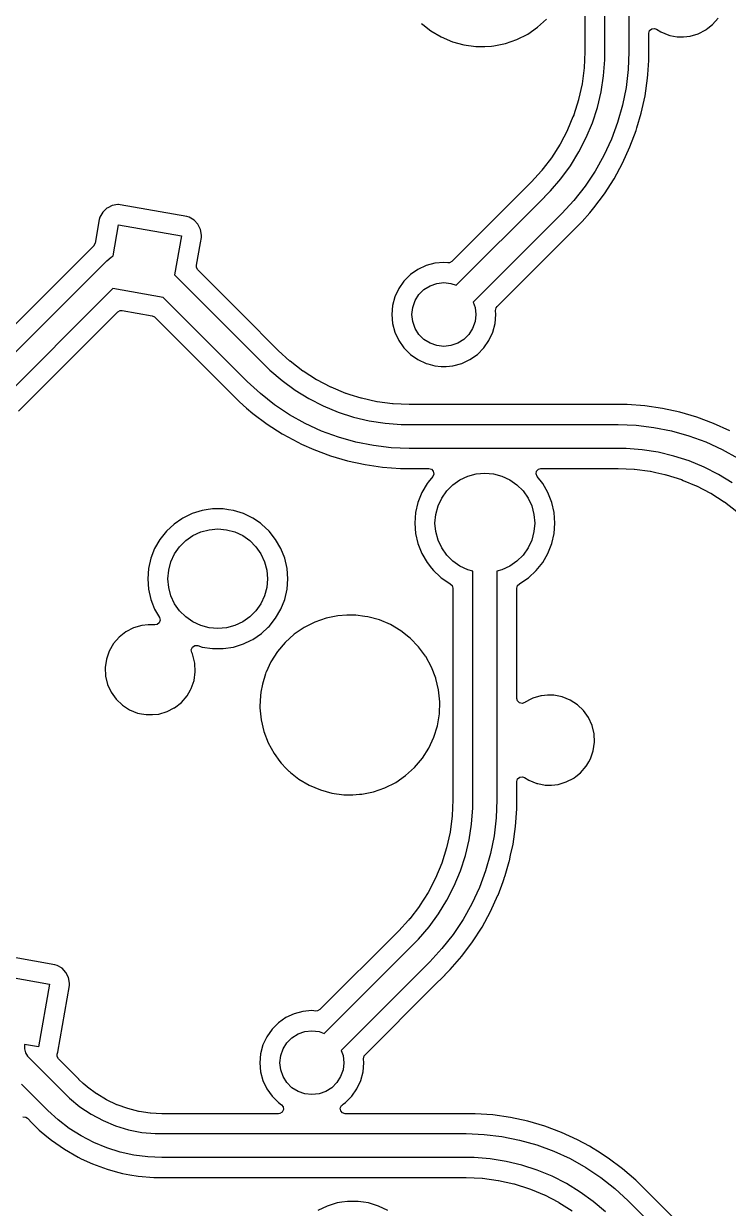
# Model space of a CAD drawing. Extents: x 68 to 346, y -197 to -84.
# Drawn here: x 140.33 to 157.99, y -133.65 to -103.95 of the extents above; entities that cross this region are included whole.
import ezdxf

# ---------------------------------------------------------------- set-up
doc = ezdxf.new("R2010")
doc.units = 0
doc.layers.add('BLACK', color=7, linetype='CONTINUOUS')

msp = doc.modelspace()

# ---------------------------------------------------------------- linework, layer by layer
at = {"layer": 'BLACK', "linetype": 'CONTINUOUS'}
for p, q in [((154.894, -104.651), (154.894, -98.9169)), ((155.494, -98.9169), (155.494, -104.651)), ((154.394, -99.3435), (154.394, -104.651)), ((150.298, -103.943), (150.331, -103.969)), ((153.209, -104.04), (153.432, -103.838)), ((157.594, -103.97), (157.735, -103.808)), ((150.331, -103.969), (150.534, -104.129)), ((150.534, -104.129), (150.534, -104.129)), ((150.534, -104.129), (150.534, -104.129)), ((150.534, -104.129), (150.794, -104.283)), ((152.691, -104.346), (152.96, -104.211)), ((152.96, -104.211), (153.209, -104.04)), ((155.995, -104.191), (156.015, -104.124)), ((155.995, -104.614), (155.995, -104.191)), ((156.015, -104.124), (156.067, -104.078)), ((156.067, -104.078), (156.137, -104.068)), ((156.137, -104.068), (156.186, -104.086)), ((156.186, -104.086), (156.296, -104.157)), ((156.296, -104.157), (156.495, -104.237)), ((156.495, -104.237), (156.523, -104.242)), ((156.523, -104.242), (156.706, -104.278)), ((157.028, -104.262), (157.234, -104.202)), ((157.234, -104.202), (157.425, -104.103)), ((157.425, -104.103), (157.431, -104.098)), ((157.431, -104.098), (157.477, -104.063)), ((157.477, -104.063), (157.594, -103.97)), ((150.794, -104.283), (151.071, -104.401)), ((151.071, -104.401), (151.362, -104.48)), ((151.362, -104.48), (151.66, -104.52)), ((151.66, -104.52), (151.66, -104.52)), ((151.66, -104.52), (151.886, -104.52)), ((151.886, -104.52), (152.05, -104.509)), ((152.05, -104.509), (152.111, -104.505)), ((152.111, -104.505), (152.407, -104.445)), ((152.407, -104.445), (152.691, -104.346)), ((156.706, -104.278), (156.706, -104.278)), ((156.706, -104.278), (156.867, -104.278)), ((156.867, -104.278), (157.028, -104.262)), ((156.867, -104.278), (156.867, -104.278)), ((154.394, -104.651), (154.376, -105.053)), ((154.894, -104.853), (154.894, -104.651)), ((154.894, -104.651), (154.894, -104.651)), ((155.494, -104.651), (155.477, -105.102)), ((155.494, -104.651), (155.494, -104.651)), ((155.995, -104.651), (155.995, -104.614)), ((155.995, -104.874), (155.995, -104.651)), ((154.376, -105.058), (154.324, -105.454)), ((154.376, -105.053), (154.376, -105.058)), ((154.863, -105.256), (154.894, -104.853)), ((155.477, -105.102), (155.424, -105.549)), ((155.97, -105.22), (155.995, -104.874)), ((154.799, -105.655), (154.863, -105.256)), ((155.9, -105.76), (155.963, -105.319)), ((155.963, -105.319), (155.97, -105.22)), ((154.323, -105.46), (154.236, -105.85)), ((154.324, -105.454), (154.323, -105.46)), ((154.705, -106.048), (154.799, -105.655)), ((155.424, -105.549), (155.336, -105.991)), ((154.235, -105.855), (154.115, -106.236)), ((154.236, -105.85), (154.235, -105.855)), ((155.336, -105.991), (155.213, -106.425)), ((155.805, -106.196), (155.877, -105.863)), ((155.877, -105.863), (155.9, -105.76)), ((154.094, -106.288), (153.96, -106.61)), ((154.113, -106.241), (154.094, -106.288)), ((154.115, -106.236), (154.113, -106.241)), ((154.58, -106.432), (154.705, -106.048)), ((155.698, -106.558), (155.805, -106.196)), ((153.958, -106.615), (153.773, -106.969)), ((153.96, -106.61), (153.958, -106.615)), ((154.426, -106.805), (154.58, -106.432)), ((155.213, -106.425), (155.057, -106.848)), ((155.523, -107.041), (155.679, -106.624)), ((155.679, -106.624), (155.698, -106.558)), ((154.242, -107.165), (154.426, -106.805)), ((155.057, -106.848), (154.869, -107.258)), ((153.771, -106.974), (153.556, -107.311)), ((153.773, -106.969), (153.771, -106.974)), ((154.031, -107.51), (154.242, -107.165)), ((155.338, -107.447), (155.523, -107.041)), ((155.523, -107.041), (155.523, -107.041)), ((155.523, -107.041), (155.523, -107.041)), ((153.553, -107.315), (153.351, -107.578)), ((153.556, -107.311), (153.553, -107.315)), ((153.794, -107.837), (154.031, -107.51)), ((154.869, -107.258), (154.648, -107.651)), ((155.125, -107.838), (155.338, -107.447)), ((155.338, -107.447), (155.338, -107.447)), ((153.306, -107.636), (153.055, -107.911)), ((153.31, -107.632), (153.306, -107.636)), ((153.317, -107.622), (153.31, -107.632)), ((153.351, -107.578), (153.317, -107.622)), ((154.648, -107.651), (154.398, -108.026)), ((153.035, -107.932), (151.059, -109.908)), ((153.055, -107.911), (153.035, -107.932)), ((153.531, -108.144), (153.794, -107.837)), ((154.398, -108.026), (154.119, -108.38)), ((154.883, -108.213), (155.125, -107.838)), ((155.125, -107.838), (155.125, -107.838)), ((155.125, -107.838), (155.125, -107.838)), ((151.168, -110.507), (153.388, -108.287)), ((153.388, -108.287), (153.389, -108.286)), ((153.389, -108.286), (153.531, -108.144)), ((154.119, -108.38), (153.813, -108.711)), ((154.616, -108.57), (154.883, -108.213)), ((142.31, -108.675), (142.238, -108.799)), ((142.319, -108.667), (142.31, -108.675)), ((142.415, -108.577), (142.319, -108.667)), ((142.433, -108.568), (142.415, -108.577)), ((142.544, -108.512), (142.433, -108.568)), ((142.685, -108.486), (142.544, -108.512)), ((142.544, -108.512), (142.544, -108.512)), ((142.544, -108.512), (142.544, -108.512)), ((142.705, -108.487), (142.685, -108.486)), ((142.685, -108.486), (142.685, -108.486)), ((142.685, -108.486), (142.685, -108.486)), ((142.745, -108.49), (142.705, -108.487)), ((144.415, -108.784), (142.745, -108.49)), ((142.745, -108.49), (142.745, -108.49)), ((142.745, -108.49), (142.745, -108.49)), ((154.324, -108.907), (154.513, -108.69)), ((154.513, -108.69), (154.616, -108.57)), ((142.221, -108.857), (142.116, -109.45)), ((142.238, -108.799), (142.221, -108.857)), ((142.221, -108.857), (142.221, -108.857)), ((142.238, -108.799), (142.238, -108.799)), ((142.568, -109.772), (142.705, -108.991)), ((142.705, -108.991), (144.281, -109.269)), ((144.473, -108.801), (144.415, -108.784)), ((144.415, -108.784), (144.415, -108.784)), ((144.597, -108.874), (144.473, -108.801)), ((144.473, -108.801), (144.473, -108.801)), ((144.695, -108.979), (144.597, -108.874)), ((144.597, -108.874), (144.597, -108.874)), ((144.597, -108.874), (144.597, -108.874)), ((144.76, -109.107), (144.695, -108.979)), ((153.813, -108.711), (151.592, -110.931)), ((153.813, -108.711), (153.813, -108.711)), ((153.813, -108.711), (153.813, -108.711)), ((153.813, -108.711), (153.813, -108.711)), ((154.167, -109.065), (154.324, -108.907)), ((154.324, -108.907), (154.324, -108.907)), ((144.281, -109.269), (144.109, -110.248)), ((144.786, -109.249), (144.76, -109.107)), ((144.782, -109.308), (144.786, -109.249)), ((153.899, -109.332), (154.131, -109.101)), ((154.131, -109.101), (154.167, -109.065)), ((154.131, -109.101), (154.131, -109.101)), ((154.167, -109.065), (154.167, -109.065)), ((142.082, -109.516), (138.216, -113.382)), ((142.085, -109.513), (142.082, -109.516)), ((142.116, -109.45), (142.085, -109.513)), ((144.66, -110.001), (144.759, -109.44)), ((144.759, -109.44), (144.782, -109.308)), ((144.782, -109.308), (144.782, -109.308)), ((144.782, -109.308), (144.782, -109.308)), ((152.191, -111.04), (153.899, -109.332)), ((138.542, -113.764), (142.409, -109.897)), ((142.409, -109.897), (142.522, -109.8)), ((142.409, -109.897), (142.409, -109.897)), ((142.522, -109.8), (142.568, -109.772)), ((144.658, -110.014), (144.66, -110.001)), ((144.659, -110.062), (144.658, -110.014)), ((144.692, -110.123), (144.659, -110.062)), ((145.708, -111.139), (144.692, -110.123)), ((150.206, -110.11), (150.019, -110.241)), ((150.412, -110.014), (150.206, -110.11)), ((150.206, -110.11), (150.206, -110.11)), ((150.632, -109.955), (150.412, -110.014)), ((150.412, -110.014), (150.412, -110.014)), ((150.859, -109.935), (150.632, -109.955)), ((150.632, -109.955), (150.632, -109.955)), ((150.96, -109.944), (150.859, -109.935)), ((150.859, -109.935), (150.859, -109.935)), ((150.998, -109.942), (150.96, -109.944)), ((151.059, -109.908), (150.998, -109.942)), ((144.109, -110.248), (146.355, -112.494)), ((149.859, -110.402), (149.728, -110.588)), ((150.019, -110.241), (149.859, -110.402)), ((150.511, -110.52), (150.681, -110.461)), ((150.681, -110.461), (150.859, -110.441)), ((150.859, -110.441), (151.037, -110.461)), ((151.037, -110.461), (151.168, -110.507)), ((142.564, -110.591), (138.966, -114.188)), ((143.826, -110.813), (142.564, -110.591)), ((149.728, -110.588), (149.632, -110.794)), ((149.728, -110.588), (149.728, -110.588)), ((150.138, -110.894), (150.233, -110.742)), ((150.233, -110.742), (150.36, -110.615)), ((150.36, -110.615), (150.511, -110.52)), ((145.931, -112.918), (143.826, -110.813)), ((149.573, -111.014), (149.553, -111.241)), ((149.632, -110.794), (149.573, -111.014)), ((149.573, -111.014), (149.573, -111.014)), ((149.632, -110.794), (149.632, -110.794)), ((150.059, -111.241), (150.079, -111.063)), ((150.079, -111.063), (150.138, -110.894)), ((151.592, -110.931), (151.639, -111.063)), ((151.639, -111.063), (151.659, -111.241)), ((152.155, -111.139), (152.169, -111.07)), ((152.169, -111.07), (152.191, -111.04)), ((140.199, -113.663), (142.688, -111.174)), ((142.688, -111.174), (142.749, -111.141)), ((142.749, -111.141), (142.797, -111.14)), ((142.797, -111.14), (143.545, -111.272)), ((143.545, -111.272), (143.607, -111.303)), ((143.607, -111.303), (143.611, -111.306)), ((143.611, -111.306), (145.541, -113.236)), ((145.81, -111.241), (145.708, -111.139)), ((146.709, -112.14), (145.81, -111.241)), ((149.553, -111.241), (149.553, -111.241)), ((149.553, -111.241), (149.573, -111.468)), ((150.079, -111.419), (150.059, -111.241)), ((151.659, -111.241), (151.639, -111.419)), ((152.144, -111.468), (152.164, -111.241)), ((152.164, -111.241), (152.155, -111.139)), ((149.573, -111.468), (149.573, -111.468)), ((149.573, -111.468), (149.632, -111.687)), ((150.138, -111.588), (150.079, -111.419)), ((150.233, -111.74), (150.138, -111.588)), ((151.579, -111.588), (151.484, -111.74)), ((151.639, -111.419), (151.579, -111.588)), ((152.085, -111.687), (152.144, -111.468)), ((149.632, -111.687), (149.632, -111.687)), ((149.632, -111.687), (149.728, -111.894)), ((149.728, -111.894), (149.728, -111.894)), ((149.728, -111.894), (149.859, -112.08)), ((150.36, -111.866), (150.233, -111.74)), ((150.511, -111.962), (150.36, -111.866)), ((150.681, -112.021), (150.511, -111.962)), ((151.206, -111.962), (151.037, -112.021)), ((151.357, -111.866), (151.206, -111.962)), ((151.484, -111.74), (151.357, -111.866)), ((151.859, -112.08), (151.989, -111.894)), ((151.989, -111.894), (152.085, -111.687)), ((147.001, -112.408), (146.709, -112.14)), ((149.859, -112.08), (150.019, -112.241)), ((150.019, -112.241), (150.019, -112.241)), ((150.019, -112.241), (150.206, -112.371)), ((150.859, -112.041), (150.681, -112.021)), ((151.037, -112.021), (150.859, -112.041)), ((151.511, -112.371), (151.698, -112.241)), ((151.698, -112.241), (151.859, -112.08)), ((146.355, -112.494), (146.355, -112.494)), ((146.355, -112.494), (146.498, -112.637)), ((147.005, -112.412), (147.001, -112.408)), ((147.01, -112.415), (147.005, -112.412)), ((147.327, -112.659), (147.01, -112.415)), ((150.206, -112.371), (150.412, -112.468)), ((150.412, -112.468), (150.412, -112.468)), ((150.412, -112.468), (150.412, -112.468)), ((150.412, -112.468), (150.455, -112.479)), ((150.455, -112.479), (150.632, -112.526)), ((150.632, -112.526), (150.794, -112.541)), ((150.794, -112.541), (150.859, -112.546)), ((150.859, -112.546), (150.915, -112.541)), ((150.859, -112.546), (150.859, -112.546)), ((150.859, -112.546), (150.859, -112.546)), ((150.915, -112.541), (151.085, -112.526)), ((151.085, -112.526), (151.305, -112.468)), ((151.305, -112.468), (151.511, -112.371)), ((146.498, -112.637), (146.805, -112.899)), ((147.331, -112.662), (147.327, -112.659)), ((147.668, -112.876), (147.331, -112.662)), ((146.262, -113.224), (145.931, -112.918)), ((145.931, -112.918), (145.931, -112.918)), ((145.931, -112.918), (145.931, -112.918)), ((146.805, -112.899), (147.132, -113.137)), ((147.132, -113.137), (147.476, -113.348)), ((147.673, -112.879), (147.668, -112.876)), ((148.027, -113.063), (147.673, -112.879)), ((148.032, -113.066), (148.027, -113.063)), ((148.401, -113.219), (148.032, -113.066)), ((145.541, -113.236), (145.541, -113.236)), ((145.541, -113.236), (145.577, -113.272)), ((145.577, -113.272), (145.577, -113.272)), ((145.577, -113.272), (145.735, -113.43)), ((145.735, -113.43), (145.915, -113.586)), ((146.616, -113.503), (146.262, -113.224)), ((147.476, -113.348), (147.836, -113.531)), ((148.406, -113.22), (148.401, -113.219)), ((148.511, -113.254), (148.406, -113.22)), ((148.787, -113.341), (148.511, -113.254)), ((148.792, -113.342), (148.787, -113.341)), ((149.182, -113.428), (148.792, -113.342)), ((149.187, -113.429), (149.182, -113.428)), ((149.571, -113.48), (149.187, -113.429)), ((145.915, -113.586), (146.072, -113.722)), ((146.072, -113.722), (146.428, -113.989)), ((146.991, -113.754), (146.616, -113.503)), ((147.384, -113.974), (146.991, -113.754)), ((147.836, -113.531), (148.21, -113.686)), ((148.21, -113.686), (148.594, -113.811)), ((149.584, -113.481), (149.571, -113.48)), ((149.589, -113.482), (149.584, -113.481)), ((149.991, -113.499), (149.589, -113.482)), ((155.271, -113.499), (149.991, -113.499)), ((155.449, -113.5), (155.271, -113.499)), ((155.271, -113.499), (155.271, -113.499)), ((155.894, -113.531), (155.449, -113.5)), ((156.335, -113.595), (155.894, -113.531)), ((156.771, -113.69), (156.335, -113.595)), ((157.199, -113.815), (156.771, -113.69)), ((156.771, -113.69), (156.771, -113.69)), ((146.428, -113.989), (146.804, -114.23)), ((147.794, -114.163), (147.384, -113.974)), ((148.594, -113.811), (148.987, -113.905)), ((148.987, -113.905), (149.386, -113.968)), ((149.386, -113.968), (149.789, -114)), ((149.789, -114), (149.991, -114)), ((149.991, -114), (155.226, -114)), ((155.226, -114), (155.226, -114)), ((155.226, -114), (155.226, -114)), ((155.226, -114), (155.677, -114.018)), ((155.677, -114.018), (156.124, -114.071)), ((157.616, -113.971), (157.199, -113.815)), ((158.022, -114.156), (157.616, -113.971)), ((157.616, -113.971), (157.616, -113.971)), ((157.616, -113.971), (157.616, -113.971)), ((146.804, -114.23), (146.82, -114.239)), ((146.82, -114.239), (147.195, -114.444)), ((148.216, -114.319), (147.794, -114.163)), ((148.65, -114.441), (148.216, -114.319)), ((156.124, -114.071), (156.566, -114.159)), ((156.566, -114.159), (157, -114.281)), ((157, -114.281), (157.423, -114.437)), ((147.195, -114.444), (147.293, -114.489)), ((147.293, -114.489), (147.6, -114.629)), ((147.6, -114.629), (147.6, -114.629)), ((147.6, -114.629), (148.018, -114.785)), ((149.093, -114.529), (148.65, -114.441)), ((149.54, -114.582), (149.093, -114.529)), ((149.991, -114.6), (149.54, -114.582)), ((155.226, -114.6), (149.991, -114.6)), ((155.428, -114.6), (155.226, -114.6)), ((155.831, -114.632), (155.428, -114.6)), ((156.23, -114.695), (155.831, -114.632)), ((157.423, -114.437), (157.833, -114.626)), ((157.833, -114.626), (158.226, -114.846)), ((148.018, -114.785), (148.446, -114.91)), ((148.446, -114.91), (148.446, -114.91)), ((148.446, -114.91), (148.446, -114.91)), ((148.446, -114.91), (148.882, -115.005)), ((156.623, -114.789), (156.23, -114.695)), ((157.007, -114.914), (156.623, -114.789)), ((157.38, -115.069), (157.007, -114.914)), ((148.882, -115.005), (149.323, -115.069)), ((149.323, -115.069), (149.768, -115.1)), ((149.768, -115.1), (149.946, -115.1)), ((149.946, -115.1), (150.481, -115.1)), ((150.481, -115.1), (150.548, -115.12)), ((150.548, -115.12), (150.594, -115.173)), ((150.604, -115.242), (150.578, -115.302)), ((150.594, -115.173), (150.604, -115.242)), ((151.459, -115.294), (151.669, -115.238)), ((151.669, -115.238), (151.886, -115.219)), ((151.886, -115.219), (152.103, -115.238)), ((152.103, -115.238), (152.314, -115.294)), ((153.168, -115.237), (153.181, -115.168)), ((153.195, -115.302), (153.168, -115.237)), ((153.181, -115.168), (153.229, -115.118)), ((153.229, -115.118), (153.292, -115.1)), ((153.292, -115.1), (155.226, -115.1)), ((155.226, -115.1), (155.628, -115.118)), ((155.628, -115.118), (155.633, -115.119)), ((155.633, -115.119), (156.029, -115.171)), ((156.029, -115.171), (156.035, -115.172)), ((156.035, -115.172), (156.17, -115.202)), ((156.17, -115.202), (156.4, -115.253)), ((157.74, -115.252), (157.38, -115.069)), ((150.436, -115.48), (150.305, -115.707)), ((150.464, -115.445), (150.436, -115.48)), ((150.578, -115.302), (150.464, -115.445)), ((150.929, -115.665), (151.083, -115.511)), ((151.083, -115.511), (151.261, -115.386)), ((151.261, -115.386), (151.459, -115.294)), ((152.314, -115.294), (152.511, -115.386)), ((152.511, -115.386), (152.69, -115.511)), ((152.69, -115.511), (152.844, -115.665)), ((153.337, -115.48), (153.195, -115.302)), ((153.468, -115.707), (153.337, -115.48)), ((156.4, -115.253), (156.425, -115.258)), ((156.425, -115.258), (156.43, -115.259)), ((156.43, -115.259), (156.811, -115.38)), ((156.811, -115.38), (156.816, -115.381)), ((156.816, -115.381), (156.857, -115.399)), ((156.857, -115.399), (157.185, -115.534)), ((157.185, -115.534), (157.19, -115.537)), ((157.19, -115.537), (157.544, -115.721)), ((158.085, -115.463), (157.74, -115.252)), ((150.305, -115.707), (150.209, -115.951)), ((150.804, -115.844), (150.929, -115.665)), ((152.844, -115.665), (152.969, -115.844)), ((153.564, -115.951), (153.468, -115.707)), ((157.544, -115.721), (157.549, -115.724)), ((157.549, -115.724), (157.886, -115.938)), ((145.061, -116.117), (144.899, -116.141)), ((145.323, -116.117), (145.061, -116.117)), ((145.061, -116.117), (145.061, -116.117)), ((145.458, -116.137), (145.323, -116.117)), ((145.323, -116.117), (145.323, -116.117)), ((150.209, -115.951), (150.151, -116.207)), ((150.209, -115.951), (150.209, -115.951)), ((150.655, -116.252), (150.712, -116.041)), ((150.712, -116.041), (150.804, -115.844)), ((152.969, -115.844), (153.061, -116.041)), ((153.061, -116.041), (153.117, -116.252)), ((153.622, -116.207), (153.564, -115.951)), ((157.886, -115.938), (157.89, -115.941)), ((157.89, -115.941), (158.202, -116.18)), ((144.293, -116.362), (144.097, -116.495)), ((144.314, -116.347), (144.293, -116.362)), ((144.55, -116.233), (144.314, -116.347)), ((144.314, -116.347), (144.314, -116.347)), ((144.314, -116.347), (144.314, -116.347)), ((144.314, -116.347), (144.314, -116.347)), ((144.801, -116.156), (144.55, -116.233)), ((144.899, -116.141), (144.801, -116.156)), ((144.801, -116.156), (144.801, -116.156)), ((144.801, -116.156), (144.801, -116.156)), ((145.582, -116.156), (145.458, -116.137)), ((145.833, -116.233), (145.582, -116.156)), ((145.582, -116.156), (145.582, -116.156)), ((145.582, -116.156), (145.582, -116.156)), ((146.069, -116.347), (145.833, -116.233)), ((145.833, -116.233), (145.833, -116.233)), ((146.07, -116.347), (146.069, -116.347)), ((146.26, -116.477), (146.07, -116.347)), ((146.07, -116.347), (146.07, -116.347)), ((146.07, -116.347), (146.07, -116.347)), ((150.151, -116.207), (150.131, -116.469)), ((150.151, -116.207), (150.151, -116.207)), ((150.636, -116.469), (150.655, -116.252)), ((153.117, -116.252), (153.136, -116.469)), ((153.642, -116.469), (153.622, -116.207)), ((153.622, -116.207), (153.622, -116.207)), ((153.622, -116.207), (153.622, -116.207)), ((153.622, -116.207), (153.622, -116.207)), ((143.905, -116.673), (143.741, -116.879)), ((144.097, -116.495), (143.905, -116.673)), ((144.567, -116.785), (144.764, -116.693)), ((144.764, -116.693), (144.975, -116.636)), ((144.975, -116.636), (145.192, -116.617)), ((145.192, -116.617), (145.409, -116.636)), ((145.409, -116.636), (145.619, -116.693)), ((145.619, -116.693), (145.817, -116.785)), ((146.286, -116.495), (146.26, -116.477)), ((146.479, -116.673), (146.286, -116.495)), ((146.642, -116.879), (146.479, -116.673)), ((146.479, -116.673), (146.479, -116.673)), ((146.479, -116.673), (146.479, -116.673)), ((150.131, -116.469), (150.131, -116.469)), ((150.131, -116.469), (150.151, -116.73)), ((150.655, -116.686), (150.636, -116.469)), ((150.712, -116.896), (150.655, -116.686)), ((153.117, -116.686), (153.061, -116.896)), ((153.136, -116.469), (153.117, -116.686)), ((153.622, -116.73), (153.642, -116.469)), ((153.642, -116.469), (153.642, -116.469)), ((143.741, -116.879), (143.61, -117.106)), ((144.234, -117.064), (144.388, -116.91)), ((144.388, -116.91), (144.567, -116.785)), ((145.817, -116.785), (145.995, -116.91)), ((145.995, -116.91), (146.149, -117.064)), ((146.773, -117.106), (146.642, -116.879)), ((150.151, -116.73), (150.151, -116.73)), ((150.151, -116.73), (150.209, -116.986)), ((150.209, -116.986), (150.209, -116.986)), ((150.209, -116.986), (150.209, -116.986)), ((150.209, -116.986), (150.305, -117.23)), ((150.804, -117.094), (150.712, -116.896)), ((153.061, -116.896), (152.969, -117.094)), ((153.468, -117.23), (153.564, -116.986)), ((153.564, -116.986), (153.622, -116.73)), ((153.622, -116.73), (153.622, -116.73)), ((143.61, -117.106), (143.514, -117.35)), ((144.017, -117.44), (144.109, -117.242)), ((144.109, -117.242), (144.234, -117.064)), ((146.149, -117.064), (146.274, -117.242)), ((146.274, -117.242), (146.366, -117.44)), ((146.869, -117.35), (146.773, -117.106)), ((150.305, -117.23), (150.436, -117.458)), ((150.929, -117.272), (150.804, -117.094)), ((151.083, -117.426), (150.929, -117.272)), ((152.844, -117.272), (152.69, -117.426)), ((152.969, -117.094), (152.844, -117.272)), ((153.337, -117.458), (153.468, -117.23)), ((143.456, -117.606), (143.436, -117.867)), ((143.514, -117.35), (143.456, -117.606)), ((143.456, -117.606), (143.456, -117.606)), ((143.514, -117.35), (143.514, -117.35)), ((143.961, -117.65), (144.017, -117.44)), ((146.366, -117.44), (146.423, -117.65)), ((146.928, -117.606), (146.869, -117.35)), ((146.947, -117.867), (146.928, -117.606)), ((146.928, -117.606), (146.928, -117.606)), ((146.928, -117.606), (146.928, -117.606)), ((150.436, -117.458), (150.548, -117.598)), ((150.548, -117.598), (150.6, -117.663)), ((151.261, -117.551), (151.083, -117.426)), ((151.459, -117.643), (151.261, -117.551)), ((152.511, -117.551), (152.314, -117.643)), ((152.69, -117.426), (152.511, -117.551)), ((153.173, -117.663), (153.337, -117.458)), ((143.436, -117.867), (143.436, -117.867)), ((143.436, -117.867), (143.456, -118.129)), ((143.942, -117.867), (143.961, -117.65)), ((143.961, -118.085), (143.942, -117.867)), ((146.423, -117.65), (146.442, -117.867)), ((146.442, -117.867), (146.423, -118.085)), ((146.928, -118.124), (146.947, -117.867)), ((146.947, -117.867), (146.947, -117.867)), ((150.6, -117.663), (150.767, -117.818)), ((150.767, -117.818), (150.792, -117.841)), ((150.792, -117.841), (151.009, -117.989)), ((151.586, -117.678), (151.459, -117.643)), ((151.586, -123.412), (151.586, -117.678)), ((152.314, -117.643), (152.186, -117.678)), ((152.186, -117.678), (152.186, -123.412)), ((152.764, -117.989), (152.981, -117.841)), ((152.981, -117.841), (153.173, -117.663)), ((143.456, -118.129), (143.456, -118.129)), ((143.456, -118.129), (143.514, -118.385)), ((144.017, -118.295), (143.961, -118.085)), ((146.423, -118.085), (146.366, -118.295)), ((146.869, -118.385), (146.928, -118.129)), ((146.928, -118.129), (146.928, -118.124)), ((151.009, -117.989), (151.016, -117.992)), ((151.016, -117.992), (151.068, -118.039)), ((151.068, -118.039), (151.086, -118.104)), ((151.086, -118.104), (151.086, -123.412)), ((152.687, -118.104), (152.707, -118.037)), ((152.687, -120.869), (152.687, -118.104)), ((152.707, -118.037), (152.757, -117.992)), ((152.757, -117.992), (152.764, -117.989)), ((143.514, -118.385), (143.514, -118.385)), ((143.514, -118.385), (143.514, -118.385)), ((143.514, -118.385), (143.558, -118.496)), ((143.558, -118.496), (143.61, -118.629)), ((144.109, -118.492), (144.017, -118.295)), ((144.234, -118.671), (144.109, -118.492)), ((146.274, -118.492), (146.149, -118.671)), ((146.366, -118.295), (146.274, -118.492)), ((146.773, -118.629), (146.869, -118.385)), ((143.61, -118.629), (143.731, -118.838)), ((144.388, -118.825), (144.234, -118.671)), ((146.149, -118.671), (145.995, -118.825)), ((146.642, -118.856), (146.773, -118.629)), ((148.202, -118.795), (147.907, -118.855)), ((148.428, -118.78), (148.202, -118.795)), ((148.202, -118.795), (148.202, -118.795)), ((148.654, -118.78), (148.428, -118.78)), ((148.428, -118.78), (148.428, -118.78)), ((148.877, -118.81), (148.654, -118.78)), ((143.08, -119.099), (142.889, -119.197)), ((143.286, -119.038), (143.08, -119.099)), ((143.446, -119.023), (143.286, -119.038)), ((143.286, -119.038), (143.286, -119.038)), ((143.608, -119.023), (143.446, -119.023)), ((143.612, -119.023), (143.608, -119.023)), ((143.669, -119.015), (143.612, -119.023)), ((143.724, -118.972), (143.669, -119.015)), ((143.747, -118.906), (143.724, -118.972)), ((143.731, -118.838), (143.747, -118.906)), ((144.567, -118.95), (144.388, -118.825)), ((144.764, -119.042), (144.567, -118.95)), ((144.975, -119.098), (144.764, -119.042)), ((145.192, -119.117), (144.975, -119.098)), ((145.409, -119.098), (145.192, -119.117)), ((145.619, -119.042), (145.409, -119.098)), ((145.817, -118.95), (145.619, -119.042)), ((145.995, -118.825), (145.817, -118.95)), ((146.286, -119.24), (146.455, -119.083)), ((146.455, -119.083), (146.479, -119.061)), ((146.479, -119.061), (146.642, -118.856)), ((146.479, -119.061), (146.479, -119.061)), ((146.479, -119.061), (146.479, -119.061)), ((147.353, -119.09), (147.105, -119.26)), ((147.622, -118.954), (147.353, -119.09)), ((147.907, -118.855), (147.622, -118.954)), ((147.622, -118.954), (147.622, -118.954)), ((148.952, -118.82), (148.877, -118.81)), ((149.243, -118.9), (148.952, -118.82)), ((149.52, -119.017), (149.243, -118.9)), ((149.243, -118.9), (149.243, -118.9)), ((149.779, -119.171), (149.52, -119.017)), ((142.72, -119.33), (142.579, -119.493)), ((142.889, -119.197), (142.72, -119.33)), ((142.72, -119.33), (142.72, -119.33)), ((146.027, -119.408), (146.069, -119.388)), ((146.069, -119.388), (146.069, -119.388)), ((146.069, -119.388), (146.07, -119.388)), ((146.07, -119.388), (146.286, -119.24)), ((147.105, -119.26), (146.882, -119.462)), ((149.981, -119.33), (149.779, -119.171)), ((149.779, -119.171), (149.779, -119.171)), ((149.779, -119.171), (149.779, -119.171)), ((150.016, -119.358), (149.981, -119.33)), ((150.225, -119.574), (150.016, -119.358)), ((142.472, -119.679), (142.401, -119.882)), ((142.579, -119.493), (142.472, -119.679)), ((144.529, -119.645), (144.558, -119.581)), ((144.539, -119.714), (144.529, -119.645)), ((144.558, -119.581), (144.617, -119.544)), ((144.617, -119.544), (144.687, -119.544)), ((144.687, -119.544), (144.688, -119.544)), ((144.688, -119.544), (144.801, -119.579)), ((144.801, -119.579), (145.061, -119.618)), ((145.061, -119.618), (145.323, -119.618)), ((145.323, -119.618), (145.582, -119.579)), ((145.582, -119.579), (145.833, -119.502)), ((145.833, -119.502), (146.027, -119.408)), ((146.687, -119.693), (146.525, -119.947)), ((146.882, -119.462), (146.687, -119.693)), ((150.324, -119.708), (150.225, -119.574)), ((142.401, -119.882), (142.371, -120.095)), ((142.401, -119.882), (142.401, -119.882)), ((144.556, -119.75), (144.539, -119.714)), ((144.568, -119.779), (144.556, -119.75)), ((144.619, -119.987), (144.568, -119.779)), ((144.629, -120.202), (144.619, -119.987)), ((146.525, -119.947), (146.404, -120.207)), ((146.525, -119.947), (146.525, -119.947)), ((150.396, -119.806), (150.324, -119.708)), ((150.404, -119.817), (150.396, -119.806)), ((150.549, -120.081), (150.404, -119.817)), ((142.371, -120.095), (142.371, -120.095)), ((142.371, -120.095), (142.381, -120.309)), ((144.599, -120.415), (144.629, -120.202)), ((146.389, -120.247), (146.309, -120.508)), ((146.398, -120.22), (146.389, -120.247)), ((146.404, -120.207), (146.398, -120.22)), ((150.657, -120.362), (150.549, -120.081)), ((142.381, -120.309), (142.432, -120.518)), ((142.432, -120.518), (142.432, -120.518)), ((142.432, -120.518), (142.52, -120.712)), ((144.528, -120.618), (144.599, -120.415)), ((146.309, -120.508), (146.274, -120.714)), ((150.659, -120.37), (150.657, -120.362)), ((150.657, -120.362), (150.657, -120.362)), ((150.657, -120.362), (150.657, -120.362)), ((150.727, -120.655), (150.659, -120.37)), ((142.52, -120.712), (142.521, -120.714)), ((142.521, -120.714), (142.645, -120.888)), ((144.28, -120.967), (144.421, -120.804)), ((144.421, -120.804), (144.422, -120.802)), ((144.422, -120.802), (144.507, -120.655)), ((144.507, -120.655), (144.528, -120.618)), ((146.259, -120.805), (146.25, -121.061)), ((146.274, -120.714), (146.259, -120.805)), ((150.757, -120.955), (150.727, -120.655)), ((152.704, -120.931), (152.687, -120.869)), ((153.085, -120.863), (153.036, -120.888)), ((153.292, -120.802), (153.085, -120.863)), ((153.085, -120.863), (153.085, -120.863)), ((153.085, -120.863), (153.085, -120.863)), ((153.303, -120.801), (153.292, -120.802)), ((153.292, -120.802), (153.292, -120.802)), ((153.452, -120.787), (153.303, -120.801)), ((153.613, -120.787), (153.452, -120.787)), ((153.824, -120.828), (153.613, -120.787)), ((153.613, -120.787), (153.613, -120.787)), ((154.024, -120.908), (153.824, -120.828)), ((142.645, -120.888), (142.646, -120.889)), ((142.646, -120.889), (142.646, -120.889)), ((142.646, -120.889), (142.801, -121.037)), ((142.801, -121.037), (142.801, -121.037)), ((142.801, -121.037), (142.801, -121.037)), ((142.801, -121.037), (142.982, -121.153)), ((142.982, -121.153), (143.181, -121.233)), ((143.92, -121.198), (144.099, -121.106)), ((144.099, -121.106), (144.111, -121.099)), ((144.111, -121.099), (144.28, -120.967)), ((146.25, -121.061), (146.249, -121.106)), ((146.249, -121.106), (146.279, -121.406)), ((150.747, -121.256), (150.757, -120.955)), ((152.754, -120.98), (152.704, -120.931)), ((152.823, -120.993), (152.754, -120.98)), ((152.888, -120.967), (152.823, -120.993)), ((152.894, -120.961), (152.888, -120.967)), ((153.036, -120.888), (152.894, -120.961)), ((154.205, -121.024), (154.024, -120.908)), ((154.36, -121.172), (154.205, -121.024)), ((154.485, -121.347), (154.36, -121.172)), ((154.36, -121.172), (154.36, -121.172)), ((154.36, -121.172), (154.36, -121.172)), ((143.181, -121.233), (143.281, -121.252)), ((143.281, -121.252), (143.393, -121.274)), ((143.393, -121.274), (143.393, -121.274)), ((143.393, -121.274), (143.554, -121.274)), ((143.554, -121.274), (143.714, -121.259)), ((143.554, -121.274), (143.554, -121.274)), ((143.714, -121.259), (143.92, -121.198)), ((146.279, -121.406), (146.279, -121.406)), ((146.279, -121.406), (146.349, -121.699)), ((150.697, -121.553), (150.747, -121.256)), ((154.574, -121.543), (154.485, -121.347)), ((146.349, -121.699), (146.349, -121.699)), ((146.349, -121.699), (146.457, -121.98)), ((150.608, -121.841), (150.697, -121.553)), ((154.625, -121.752), (154.574, -121.543)), ((154.635, -121.966), (154.625, -121.752)), ((146.457, -121.98), (146.457, -121.98)), ((146.457, -121.98), (146.602, -122.244)), ((150.481, -122.114), (150.608, -121.841)), ((154.604, -122.179), (154.635, -121.966)), ((146.602, -122.244), (146.602, -122.244)), ((146.602, -122.244), (146.751, -122.447)), ((150.124, -122.599), (150.319, -122.368)), ((150.319, -122.368), (150.481, -122.114)), ((154.534, -122.382), (154.604, -122.179)), ((146.751, -122.447), (146.78, -122.487)), ((146.78, -122.487), (146.909, -122.62)), ((146.909, -122.62), (146.974, -122.687)), ((149.901, -122.801), (150.124, -122.599)), ((154.286, -122.731), (154.427, -122.568)), ((154.427, -122.568), (154.441, -122.543)), ((154.441, -122.543), (154.491, -122.457)), ((154.491, -122.457), (154.534, -122.382)), ((146.974, -122.687), (146.99, -122.703)), ((146.99, -122.703), (147.012, -122.721)), ((147.012, -122.721), (147.226, -122.89)), ((147.226, -122.89), (147.226, -122.89)), ((147.226, -122.89), (147.226, -122.89)), ((147.226, -122.89), (147.486, -123.044)), ((149.652, -122.971), (149.901, -122.801)), ((152.687, -122.951), (152.707, -122.884)), ((152.687, -123.412), (152.687, -122.951)), ((152.707, -122.884), (152.759, -122.839)), ((152.759, -122.839), (152.829, -122.829)), ((152.829, -122.829), (152.878, -122.847)), ((152.878, -122.847), (152.988, -122.918)), ((152.988, -122.918), (153.187, -122.997)), ((153.72, -123.023), (153.926, -122.962)), ((153.926, -122.962), (154.117, -122.864)), ((154.117, -122.864), (154.123, -122.859)), ((154.123, -122.859), (154.17, -122.822)), ((154.17, -122.822), (154.286, -122.731)), ((147.486, -123.044), (147.763, -123.161)), ((147.763, -123.161), (148.054, -123.241)), ((148.054, -123.241), (148.352, -123.281)), ((148.803, -123.266), (149.099, -123.206)), ((149.099, -123.206), (149.383, -123.107)), ((149.383, -123.107), (149.652, -122.971)), ((153.187, -122.997), (153.215, -123.003)), ((153.215, -123.003), (153.398, -123.038)), ((153.398, -123.038), (153.398, -123.038)), ((153.398, -123.038), (153.559, -123.038)), ((153.559, -123.038), (153.72, -123.023)), ((153.559, -123.038), (153.559, -123.038)), ((148.352, -123.281), (148.352, -123.281)), ((148.352, -123.281), (148.578, -123.281)), ((148.578, -123.281), (148.742, -123.27)), ((148.742, -123.27), (148.803, -123.266)), ((151.086, -123.412), (151.068, -123.813)), ((151.586, -123.614), (151.586, -123.412)), ((152.186, -123.412), (152.169, -123.862)), ((152.186, -123.412), (152.186, -123.412)), ((152.687, -123.635), (152.687, -123.412)), ((151.068, -123.819), (151.016, -124.215)), ((151.068, -123.813), (151.068, -123.819)), ((151.555, -124.016), (151.586, -123.614)), ((152.655, -124.079), (152.687, -123.635)), ((151.491, -124.415), (151.555, -124.016)), ((152.169, -123.862), (152.116, -124.31)), ((152.592, -124.521), (152.655, -124.079)), ((151.015, -124.22), (150.928, -124.61)), ((151.016, -124.215), (151.015, -124.22)), ((151.397, -124.808), (151.491, -124.415)), ((152.116, -124.31), (152.028, -124.752)), ((150.927, -124.615), (150.807, -124.996)), ((150.928, -124.61), (150.927, -124.615)), ((152.531, -124.798), (152.592, -124.521)), ((150.805, -125.001), (150.652, -125.371)), ((150.807, -124.996), (150.805, -125.001)), ((151.272, -125.193), (151.397, -124.808)), ((152.028, -124.752), (151.905, -125.186)), ((152.393, -125.311), (152.497, -124.956)), ((152.497, -124.956), (152.5, -124.943)), ((152.5, -124.943), (152.531, -124.798)), ((151.118, -125.566), (151.272, -125.193)), ((151.905, -125.186), (151.749, -125.609)), ((152.374, -125.373), (152.393, -125.311)), ((150.65, -125.375), (150.465, -125.73)), ((150.652, -125.371), (150.65, -125.375)), ((150.934, -125.926), (151.118, -125.566)), ((151.749, -125.609), (151.561, -126.018)), ((152.218, -125.796), (152.343, -125.459)), ((152.343, -125.459), (152.371, -125.384)), ((152.371, -125.384), (152.374, -125.373)), ((150.463, -125.734), (150.248, -126.071)), ((150.465, -125.73), (150.463, -125.734)), ((150.723, -126.27), (150.934, -125.926)), ((152.03, -126.207), (152.215, -125.802)), ((152.215, -125.802), (152.218, -125.796)), ((150.245, -126.076), (150.002, -126.393)), ((150.248, -126.071), (150.245, -126.076)), ((151.561, -126.018), (151.34, -126.412)), ((151.817, -126.599), (152.03, -126.207)), ((149.973, -126.424), (149.726, -126.694)), ((149.998, -126.397), (149.973, -126.424)), ((150.002, -126.393), (149.998, -126.397)), ((150.486, -126.597), (150.723, -126.27)), ((151.34, -126.412), (151.09, -126.786)), ((149.726, -126.694), (147.751, -128.669)), ((150.223, -126.904), (150.486, -126.597)), ((151.09, -126.786), (150.811, -127.14)), ((151.575, -126.974), (151.817, -126.599)), ((151.817, -126.599), (151.817, -126.599)), ((147.86, -129.268), (150.08, -127.047)), ((150.08, -127.047), (150.223, -126.904)), ((150.08, -127.047), (150.08, -127.047)), ((151.308, -127.331), (151.575, -126.974)), ((151.575, -126.974), (151.575, -126.974)), ((141.107, -127.545), (139.437, -127.25)), ((150.811, -127.14), (150.505, -127.471)), ((151.016, -127.668), (151.308, -127.331)), ((151.308, -127.331), (151.308, -127.331)), ((141.165, -127.561), (141.107, -127.545)), ((141.107, -127.545), (141.107, -127.545)), ((141.289, -127.634), (141.165, -127.561)), ((141.165, -127.561), (141.165, -127.561)), ((141.387, -127.739), (141.289, -127.634)), ((141.289, -127.634), (141.289, -127.634)), ((141.289, -127.634), (141.289, -127.634)), ((150.505, -127.472), (148.284, -129.692)), ((150.505, -127.471), (150.505, -127.472)), ((150.892, -127.792), (151.016, -127.668)), ((139.397, -127.751), (140.973, -128.029)), ((141.452, -127.868), (141.387, -127.739)), ((141.478, -128.009), (141.452, -127.868)), ((141.474, -128.069), (141.478, -128.009)), ((150.591, -128.093), (150.89, -127.794)), ((150.89, -127.794), (150.891, -127.793)), ((150.89, -127.794), (150.89, -127.794)), ((150.891, -127.793), (150.892, -127.792)), ((140.973, -128.029), (140.695, -129.605)), ((141.18, -129.739), (141.474, -128.069)), ((148.883, -129.801), (150.591, -128.093)), ((146.898, -128.871), (146.711, -129.001)), ((147.104, -128.775), (146.898, -128.871)), ((146.898, -128.871), (146.898, -128.871)), ((147.324, -128.716), (147.104, -128.775)), ((147.104, -128.775), (147.104, -128.775)), ((147.551, -128.696), (147.324, -128.716)), ((147.324, -128.716), (147.324, -128.716)), ((147.652, -128.705), (147.551, -128.696)), ((147.551, -128.696), (147.551, -128.696)), ((147.69, -128.702), (147.652, -128.705)), ((147.751, -128.669), (147.69, -128.702)), ((146.551, -129.162), (146.42, -129.349)), ((146.711, -129.001), (146.551, -129.162)), ((147.373, -129.221), (147.551, -129.201)), ((147.551, -129.201), (147.729, -129.221)), ((146.42, -129.349), (146.324, -129.555)), ((146.42, -129.349), (146.42, -129.349)), ((146.925, -129.503), (147.052, -129.376)), ((147.052, -129.376), (147.203, -129.281)), ((147.203, -129.281), (147.373, -129.221)), ((147.729, -129.221), (147.86, -129.268)), ((140.695, -129.605), (140.346, -129.543)), ((140.346, -129.543), (140.346, -129.598)), ((140.346, -129.598), (140.346, -129.65)), ((140.346, -129.65), (140.373, -129.751)), ((140.373, -129.751), (140.426, -129.841)), ((141.165, -129.845), (141.167, -129.784)), ((141.167, -129.784), (141.18, -129.739)), ((146.265, -129.775), (146.245, -130.001)), ((146.324, -129.555), (146.265, -129.775)), ((146.265, -129.775), (146.265, -129.775)), ((146.324, -129.555), (146.324, -129.555)), ((146.771, -129.823), (146.83, -129.654)), ((146.83, -129.654), (146.925, -129.503)), ((148.284, -129.692), (148.331, -129.823)), ((140.426, -129.841), (140.463, -129.878)), ((140.463, -129.878), (140.463, -129.878)), ((140.463, -129.878), (140.463, -129.878)), ((140.463, -129.878), (140.463, -129.878)), ((140.463, -129.878), (141.355, -130.771)), ((141.198, -129.906), (141.165, -129.845)), ((141.709, -130.417), (141.198, -129.906)), ((146.245, -130.001), (146.245, -130.001)), ((146.245, -130.001), (146.265, -130.228)), ((146.751, -130.001), (146.771, -129.823)), ((146.771, -130.179), (146.751, -130.001)), ((148.331, -129.823), (148.351, -130.001)), ((148.351, -130.001), (148.331, -130.179)), ((148.836, -130.228), (148.856, -130.001)), ((148.847, -129.9), (148.861, -129.831)), ((148.856, -130.001), (148.847, -129.9)), ((148.861, -129.831), (148.883, -129.801)), ((146.265, -130.228), (146.265, -130.228)), ((146.265, -130.228), (146.324, -130.448)), ((146.83, -130.349), (146.771, -130.179)), ((146.925, -130.5), (146.83, -130.349)), ((148.271, -130.349), (148.176, -130.5)), ((148.331, -130.179), (148.271, -130.349)), ((148.777, -130.448), (148.836, -130.228)), ((140.931, -131.195), (140.274, -130.539)), ((141.711, -130.419), (141.709, -130.417)), ((141.821, -130.519), (141.711, -130.419)), ((141.921, -130.609), (141.821, -130.519)), ((141.926, -130.613), (141.921, -130.609)), ((142.153, -130.782), (141.926, -130.613)), ((146.324, -130.448), (146.324, -130.448)), ((146.324, -130.448), (146.42, -130.654)), ((146.42, -130.654), (146.42, -130.654)), ((146.42, -130.654), (146.551, -130.841)), ((147.052, -130.627), (146.925, -130.5)), ((147.203, -130.722), (147.052, -130.627)), ((148.049, -130.627), (147.898, -130.722)), ((148.176, -130.5), (148.049, -130.627)), ((148.551, -130.841), (148.681, -130.654)), ((148.681, -130.654), (148.777, -130.448)), ((141.355, -130.771), (141.356, -130.771)), ((141.356, -130.771), (141.475, -130.891)), ((141.475, -130.891), (141.737, -131.105)), ((142.158, -130.785), (142.153, -130.782)), ((142.401, -130.93), (142.158, -130.785)), ((142.406, -130.933), (142.401, -130.93)), ((142.662, -131.054), (142.406, -130.933)), ((146.551, -130.841), (146.711, -131.001)), ((147.373, -130.781), (147.203, -130.722)), ((147.551, -130.801), (147.373, -130.781)), ((147.729, -130.781), (147.551, -130.801)), ((147.898, -130.722), (147.729, -130.781)), ((148.39, -131.001), (148.551, -130.841)), ((141.191, -131.434), (140.931, -131.195)), ((140.931, -131.195), (140.931, -131.195)), ((140.931, -131.195), (140.931, -131.195)), ((140.931, -131.195), (140.931, -131.195)), ((141.737, -131.105), (142.018, -131.293)), ((142.667, -131.056), (142.662, -131.054)), ((142.934, -131.152), (142.667, -131.056)), ((142.939, -131.153), (142.934, -131.152)), ((143.214, -131.222), (142.939, -131.153)), ((143.22, -131.223), (143.214, -131.222)), ((143.5, -131.265), (143.22, -131.223)), ((143.506, -131.265), (143.5, -131.265)), ((143.79, -131.279), (143.506, -131.265)), ((143.793, -131.279), (143.79, -131.279)), ((146.715, -131.279), (143.793, -131.279)), ((146.711, -131.001), (146.786, -131.054)), ((146.745, -131.276), (146.715, -131.279)), ((146.806, -131.24), (146.745, -131.276)), ((146.786, -131.054), (146.83, -131.109)), ((146.837, -131.178), (146.806, -131.24)), ((146.83, -131.109), (146.837, -131.178)), ((148.263, -131.138), (148.292, -131.074)), ((148.273, -131.207), (148.263, -131.138)), ((148.319, -131.26), (148.273, -131.207)), ((148.292, -131.074), (148.315, -131.054)), ((148.315, -131.054), (148.335, -131.04)), ((148.386, -131.279), (148.319, -131.26)), ((148.335, -131.04), (148.39, -131.001)), ((151.461, -131.279), (148.386, -131.279)), ((151.639, -131.28), (151.461, -131.279)), ((151.461, -131.279), (151.461, -131.279)), ((152.084, -131.311), (151.639, -131.28)), ((140.309, -131.361), (140.378, -131.366)), ((140.378, -131.366), (140.423, -131.395)), ((140.423, -131.395), (140.541, -131.513)), ((140.541, -131.513), (140.541, -131.514)), ((140.541, -131.514), (140.717, -131.69)), ((141.471, -131.649), (141.191, -131.434)), ((142.018, -131.293), (142.317, -131.453)), ((142.317, -131.453), (142.629, -131.583)), ((152.525, -131.375), (152.084, -131.311)), ((152.961, -131.47), (152.525, -131.375)), ((153.389, -131.595), (152.961, -131.47)), ((152.961, -131.47), (152.961, -131.47)), ((140.717, -131.69), (140.717, -131.69)), ((140.717, -131.69), (140.717, -131.69)), ((140.717, -131.69), (140.717, -131.69)), ((140.717, -131.69), (140.91, -131.851)), ((140.91, -131.851), (141.022, -131.945)), ((141.769, -131.838), (141.471, -131.649)), ((142.082, -132.001), (141.769, -131.838)), ((142.629, -131.583), (142.953, -131.681)), ((142.953, -131.681), (143.285, -131.747)), ((143.285, -131.747), (143.622, -131.78)), ((143.622, -131.78), (143.791, -131.78)), ((143.791, -131.78), (143.791, -131.78)), ((143.791, -131.78), (143.791, -131.78)), ((143.791, -131.78), (151.416, -131.78)), ((151.416, -131.78), (151.416, -131.78)), ((151.416, -131.78), (151.416, -131.78)), ((151.416, -131.78), (151.867, -131.798)), ((151.867, -131.798), (152.314, -131.851)), ((152.314, -131.851), (152.756, -131.939)), ((153.806, -131.751), (153.389, -131.595)), ((154.212, -131.936), (153.806, -131.751)), ((153.806, -131.751), (153.806, -131.751)), ((153.806, -131.751), (153.806, -131.751)), ((141.022, -131.945), (141.022, -131.945)), ((141.022, -131.945), (141.347, -132.172)), ((141.347, -132.172), (141.69, -132.371)), ((142.408, -132.136), (142.082, -132.001)), ((142.744, -132.242), (142.408, -132.136)), ((152.756, -131.939), (153.19, -132.061)), ((153.19, -132.061), (153.613, -132.217)), ((154.506, -132.097), (154.212, -131.936)), ((154.603, -132.15), (154.506, -132.097)), ((154.705, -132.215), (154.603, -132.15)), ((141.69, -132.371), (141.69, -132.371)), ((141.69, -132.371), (141.69, -132.371)), ((141.69, -132.371), (141.77, -132.408)), ((141.77, -132.408), (142.05, -132.539)), ((143.089, -132.319), (142.744, -132.242)), ((143.439, -132.365), (143.089, -132.319)), ((143.791, -132.38), (143.439, -132.365)), ((151.416, -132.38), (143.791, -132.38)), ((143.791, -132.38), (143.791, -132.38)), ((143.791, -132.38), (143.791, -132.38)), ((151.618, -132.38), (151.416, -132.38)), ((152.021, -132.412), (151.618, -132.38)), ((152.42, -132.475), (152.021, -132.412)), ((153.613, -132.217), (154.023, -132.406)), ((154.023, -132.406), (154.416, -132.626)), ((154.978, -132.391), (154.705, -132.215)), ((155.335, -132.658), (154.978, -132.391)), ((154.978, -132.391), (154.978, -132.391)), ((142.05, -132.539), (142.423, -132.674)), ((142.423, -132.674), (142.618, -132.727)), ((142.618, -132.727), (142.806, -132.777)), ((152.813, -132.569), (152.42, -132.475)), ((153.197, -132.694), (152.813, -132.569)), ((153.57, -132.849), (153.197, -132.694)), ((154.416, -132.626), (154.791, -132.877)), ((155.672, -132.95), (155.335, -132.658)), ((155.335, -132.658), (155.335, -132.658)), ((142.806, -132.777), (142.806, -132.777)), ((142.806, -132.777), (142.806, -132.777)), ((142.806, -132.777), (142.989, -132.809)), ((142.989, -132.809), (143.197, -132.846)), ((143.197, -132.846), (143.593, -132.881)), ((143.593, -132.881), (143.791, -132.88)), ((143.791, -132.88), (151.416, -132.88)), ((151.416, -132.88), (151.818, -132.898)), ((151.818, -132.898), (151.823, -132.899)), ((151.823, -132.899), (152.219, -132.951)), ((152.219, -132.951), (152.225, -132.952)), ((152.225, -132.952), (152.615, -133.038)), ((152.615, -133.038), (152.62, -133.039)), ((152.62, -133.039), (153.001, -133.16)), ((153.93, -133.032), (153.57, -132.849)), ((154.275, -133.243), (153.93, -133.032)), ((154.791, -132.877), (155.145, -133.156)), ((155.704, -132.982), (155.672, -132.95)), ((155.797, -133.075), (155.704, -132.982)), ((153.001, -133.16), (153.006, -133.161)), ((153.006, -133.161), (153.073, -133.189)), ((153.073, -133.189), (153.375, -133.314)), ((153.375, -133.314), (153.38, -133.317)), ((153.38, -133.317), (153.734, -133.501)), ((154.602, -133.481), (154.275, -133.243)), ((155.145, -133.156), (155.476, -133.462)), ((156.336, -133.614), (155.797, -133.075)), ((155.797, -133.075), (155.797, -133.075)), ((147.937, -133.595), (147.701, -133.709)), ((148.188, -133.518), (147.937, -133.595)), ((148.3, -133.501), (148.188, -133.518)), ((148.188, -133.518), (148.188, -133.518)), ((148.188, -133.518), (148.188, -133.518)), ((148.447, -133.479), (148.3, -133.501)), ((148.71, -133.479), (148.447, -133.479)), ((148.447, -133.479), (148.447, -133.479)), ((148.844, -133.499), (148.71, -133.479)), ((148.71, -133.479), (148.71, -133.479)), ((148.969, -133.518), (148.844, -133.499)), ((149.22, -133.595), (148.969, -133.518)), ((148.969, -133.518), (148.969, -133.518)), ((148.969, -133.518), (148.969, -133.518)), ((149.456, -133.709), (149.22, -133.595)), ((149.22, -133.595), (149.22, -133.595)), ((153.734, -133.501), (153.739, -133.504)), ((153.739, -133.504), (154.076, -133.718)), ((154.909, -133.743), (154.602, -133.481)), ((155.476, -133.462), (155.476, -133.462)), ((155.476, -133.462), (157.591, -135.577)), ((157.953, -135.231), (156.336, -133.614))]:
    msp.add_line(p, q, dxfattribs=at)

doc.saveas('drawing.dxf')
